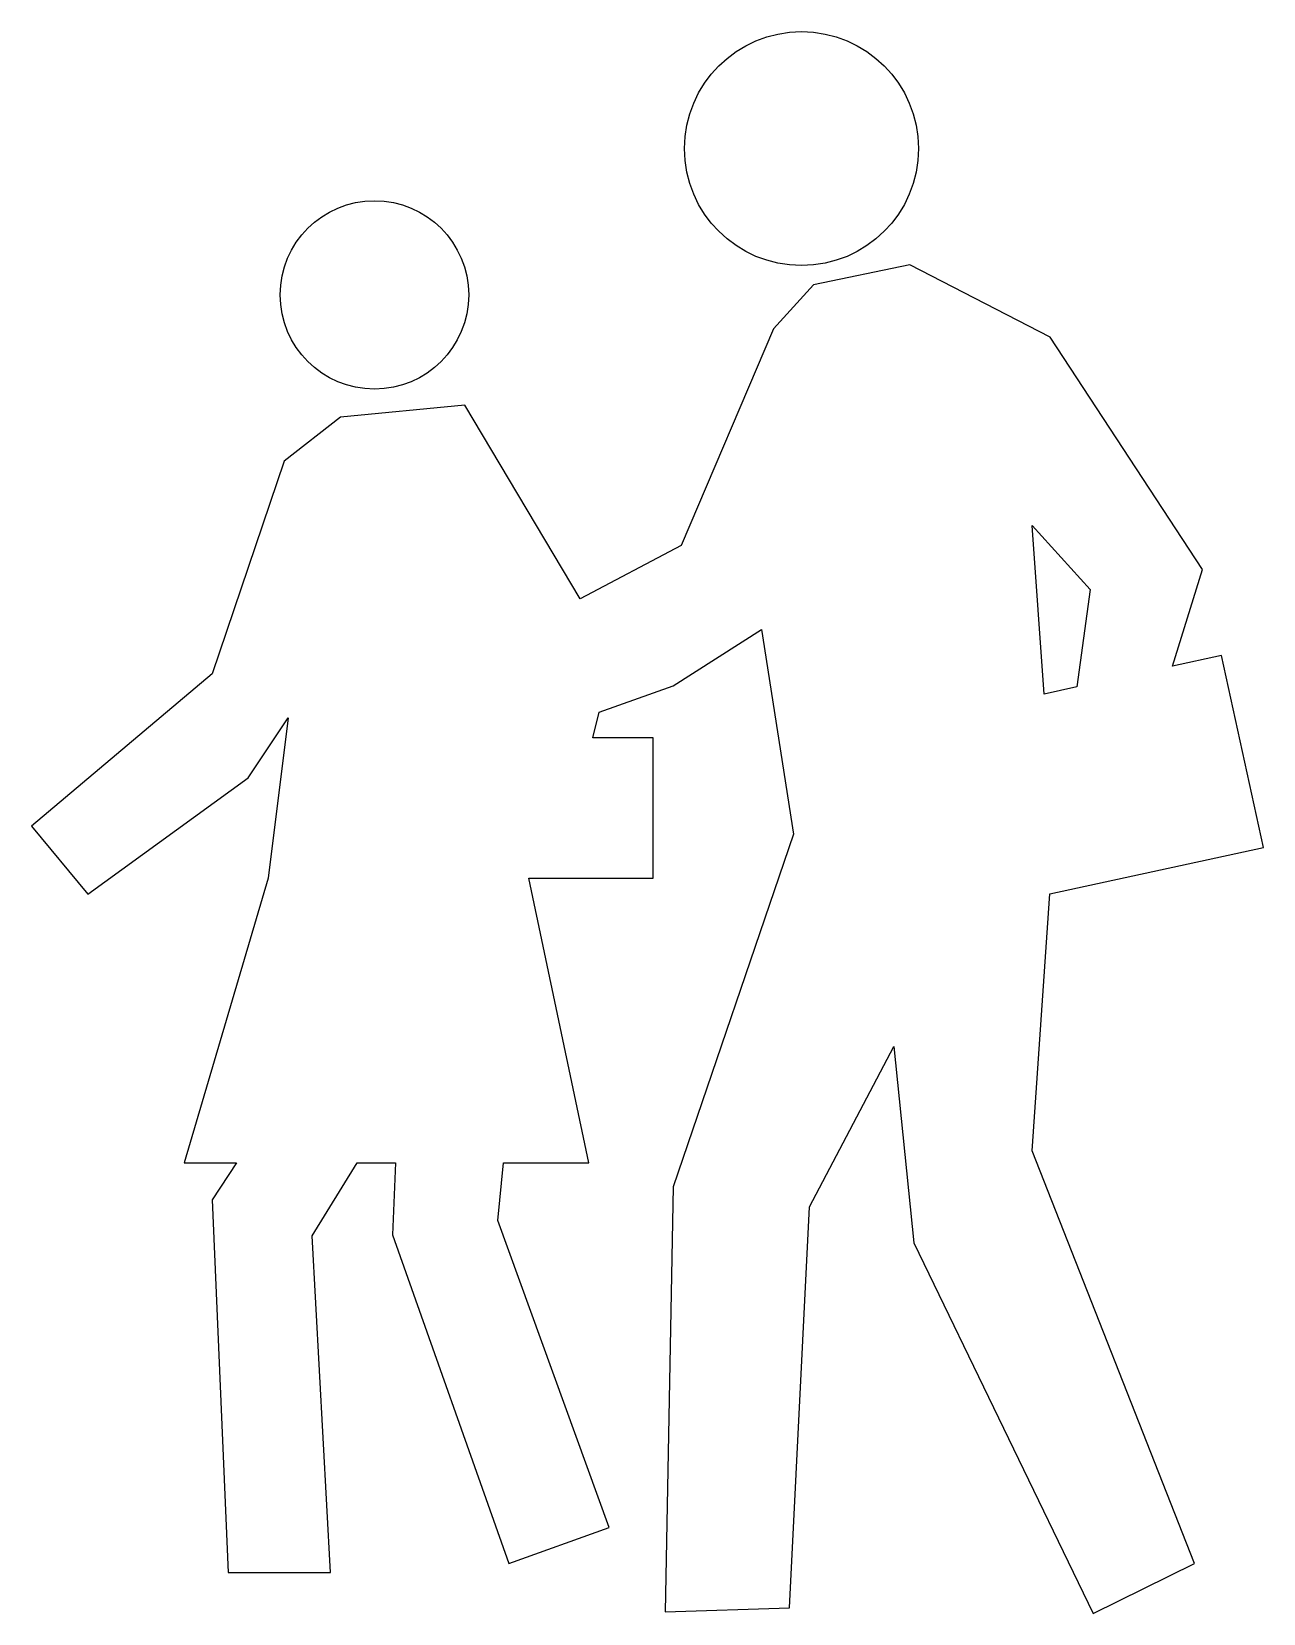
# Model space of a CAD drawing. Header units: centimetres. Extents: x -8.2 to 7.4, y -11 to 9.
import ezdxf

# ---------------------------------------------------------------- set-up
doc = ezdxf.new("R2010")
doc.units = ezdxf.units.CM
doc.header["$MEASUREMENT"] = 0
doc.layers.add('Camada 1', color=7, linetype='Continuous')

msp = doc.modelspace()

# ---------------------------------------------------------------- linework, layer by layer
at = {"layer": 'Camada 1'}
for points, knots in [([(2.99522, 7.542), (2.99522, 8.35893), (2.33294, 9.02097), (1.51623, 9.02097), (1.51623, 9.02097), (0.69949, 9.02097), (0.03702, 8.35893), (0.03702, 7.542), (0.03702, 7.542), (0.03702, 6.72518), (0.69948, 6.0629), (1.51623, 6.0629), (1.51623, 6.0629), (2.33294, 6.06287), (2.99522, 6.72515), (2.99522, 7.542)], [0, 0, 0, 0, 0.2, 0.2, 0.2, 0.2, 0.4, 0.4, 0.4, 0.4, 0.6, 0.6, 0.6, 0.6, 1, 1, 1, 1]), ([(-2.69097, 5.6919), (-2.69097, 6.34995), (-3.22416, 6.88311), (-3.88183, 6.88311), (-3.88183, 6.88311), (-4.53972, 6.88311), (-5.07314, 6.34995), (-5.07314, 5.6919), (-5.07314, 5.6919), (-5.07314, 5.03401), (-4.53971, 4.50083), (-3.88183, 4.50083), (-3.88183, 4.50083), (-3.22413, 4.50083), (-2.69097, 5.03402), (-2.69097, 5.6919)], [0, 0, 0, 0, 0.2, 0.2, 0.2, 0.2, 0.4, 0.4, 0.4, 0.4, 0.6, 0.6, 0.6, 0.6, 1, 1, 1, 1]), ([(7.35438, -1.29315), (7.35438, -1.29315), (4.6537, -1.88092), (4.6537, -1.88092), (4.6537, -1.88092), (4.6537, -1.88092), (4.42997, -5.12932), (4.42997, -5.12932), (4.42997, -5.12932), (4.42997, -5.12932), (6.48285, -10.34966), (6.48285, -10.34966), (6.48285, -10.34966), (6.48285, -10.34966), (5.20208, -10.97889), (5.20208, -10.97889), (5.20208, -10.97889), (5.20208, -10.97889), (2.93484, -6.29484), (2.93484, -6.29484), (2.93484, -6.29484), (2.93484, -6.29484), (2.68179, -3.81141), (2.68179, -3.81141), (2.68179, -3.81141), (2.68179, -3.81141), (1.61734, -5.83867), (1.61734, -5.83867), (1.61734, -5.83867), (1.61734, -5.83867), (1.36366, -10.9074), (1.36366, -10.9074), (1.36366, -10.9074), (1.36366, -10.9074), (-0.20712, -10.95796), (-0.20712, -10.95796), (-0.20712, -10.95796), (-0.20712, -10.95796), (-0.10608, -5.58552), (-0.10608, -5.58552), (-0.10608, -5.58552), (-0.10608, -5.58552), (1.41464, -1.1252), (1.41464, -1.1252), (1.41464, -1.1252), (1.41464, -1.1252), (1.00925, 1.45967), (1.00925, 1.45967), (1.00925, 1.45967), (1.00925, 1.45967), (-0.10607, 0.75014), (-0.10607, 0.75014), (-0.10607, 0.75014), (-0.10607, 0.75014), (-1.04251, 0.41584), (-1.04251, 0.41584), (-1.04251, 0.41584), (-1.04251, 0.41584), (-1.11964, 0.09128), (-1.11964, 0.09128), (-1.11964, 0.09128), (-1.11964, 0.09128), (-0.35946, 0.09128), (-0.35946, 0.09128), (-0.35946, 0.09128), (-0.35946, 0.09128), (-0.35946, -1.6828), (-0.35946, -1.6828), (-0.35946, -1.6828), (-0.35946, -1.6828), (-1.93064, -1.6828), (-1.93064, -1.6828), (-1.93064, -1.6828), (-1.93064, -1.6828), (-1.17033, -5.28127), (-1.17033, -5.28127), (-1.17033, -5.28127), (-1.17033, -5.28127), (-2.2507, -5.28127), (-2.2507, -5.28127), (-2.2507, -5.28127), (-2.2507, -5.28127), (-2.32092, -6.01131), (-2.32092, -6.01131), (-2.32092, -6.01131), (-2.32092, -6.01131), (-0.91696, -9.89351), (-0.91696, -9.89351), (-0.91696, -9.89351), (-0.91696, -9.89351), (-2.18421, -10.34968), (-2.18421, -10.34968), (-2.18421, -10.34968), (-2.18421, -10.34968), (-3.65376, -6.19353), (-3.65376, -6.19353), (-3.65376, -6.19353), (-3.65376, -6.19353), (-3.6141, -5.2813), (-3.6141, -5.2813), (-3.6141, -5.2813), (-3.6141, -5.2813), (-4.10067, -5.2813), (-4.10067, -5.2813), (-4.10067, -5.2813), (-4.10067, -5.2813), (-4.66751, -6.20647), (-4.66751, -6.20647), (-4.66751, -6.20647), (-4.66751, -6.20647), (-4.43954, -10.46391), (-4.43954, -10.46391), (-4.43954, -10.46391), (-4.43954, -10.46391), (-5.73188, -10.4639), (-5.73188, -10.4639), (-5.73188, -10.4639), (-5.73188, -10.4639), (-5.93468, -5.75022), (-5.93468, -5.75022), (-5.93468, -5.75022), (-5.93468, -5.75022), (-5.62737, -5.2813), (-5.62737, -5.2813), (-5.62737, -5.2813), (-5.62737, -5.2813), (-6.28928, -5.2813), (-6.28928, -5.2813), (-6.28928, -5.2813), (-6.28928, -5.2813), (-5.22505, -1.68283), (-5.22505, -1.68283), (-5.22505, -1.68283), (-5.22505, -1.68283), (-4.97179, 0.34451), (-4.97179, 0.34451), (-4.97179, 0.34451), (-4.97179, 0.34451), (-5.47841, -0.41559), (-5.47841, -0.41559), (-5.47841, -0.41559), (-5.47841, -0.41559), (-7.50578, -1.88532), (-7.50578, -1.88532), (-7.50578, -1.88532), (-7.50578, -1.88532), (-8.21545, -1.02386), (-8.21545, -1.02386), (-8.21545, -1.02386), (-8.21545, -1.02386), (-5.93472, 0.90212), (-5.93472, 0.90212), (-5.93472, 0.90212), (-5.93472, 0.90212), (-5.02217, 3.58857), (-5.02217, 3.58857), (-5.02217, 3.58857), (-5.02217, 3.58857), (-4.31285, 4.14597), (-4.31285, 4.14597), (-4.31285, 4.14597), (-4.31285, 4.14597), (-2.74144, 4.29818), (-2.74144, 4.29818), (-2.74144, 4.29818), (-2.74144, 4.29818), (-1.28105, 1.85057), (-1.28105, 1.85057), (-1.28105, 1.85057), (-1.28105, 1.85057), (-0.00444, 2.5242), (-0.00444, 2.5242), (-0.00444, 2.5242), (-0.00444, 2.5242), (1.16116, 5.26121), (1.16116, 5.26121), (1.16116, 5.26121), (1.16116, 5.26121), (1.66789, 5.8184), (1.66789, 5.8184), (1.66789, 5.8184), (1.66789, 5.8184), (2.88447, 6.07198), (2.88447, 6.07198), (2.88447, 6.07198), (2.88447, 6.07198), (4.65834, 5.15967), (4.65834, 5.15967), (4.65834, 5.15967), (4.65834, 5.15967), (6.58435, 2.21996), (6.58435, 2.21996), (6.58435, 2.21996), (6.58435, 2.21996), (6.20703, 0.99872), (6.20703, 0.99872), (6.20703, 0.99872), (6.20703, 0.99872), (6.82658, 1.13353), (6.82658, 1.13353), (6.82658, 1.13353), (6.82658, 1.13353), (7.35438, -1.29315), (7.35438, -1.29315)], [0, 0, 0, 0, 0.01923077, 0.01923077, 0.01923077, 0.01923077, 0.03846154, 0.03846154, 0.03846154, 0.03846154, 0.05769231, 0.05769231, 0.05769231, 0.05769231, 0.07692308, 0.07692308, 0.07692308, 0.07692308, 0.09615385, 0.09615385, 0.09615385, 0.09615385, 0.11538462, 0.11538462, 0.11538462, 0.11538462, 0.13461538, 0.13461538, 0.13461538, 0.13461538, 0.15384615, 0.15384615, 0.15384615, 0.15384615, 0.17307692, 0.17307692, 0.17307692, 0.17307692, 0.19230769, 0.19230769, 0.19230769, 0.19230769, 0.21153846, 0.21153846, 0.21153846, 0.21153846, 0.23076923, 0.23076923, 0.23076923, 0.23076923, 0.25, 0.25, 0.25, 0.25, 0.26923077, 0.26923077, 0.26923077, 0.26923077, 0.28846154, 0.28846154, 0.28846154, 0.28846154, 0.30769231, 0.30769231, 0.30769231, 0.30769231, 0.32692308, 0.32692308, 0.32692308, 0.32692308, 0.34615385, 0.34615385, 0.34615385, 0.34615385, 0.36538462, 0.36538462, 0.36538462, 0.36538462, 0.38461538, 0.38461538, 0.38461538, 0.38461538, 0.40384615, 0.40384615, 0.40384615, 0.40384615, 0.42307692, 0.42307692, 0.42307692, 0.42307692, 0.44230769, 0.44230769, 0.44230769, 0.44230769, 0.46153846, 0.46153846, 0.46153846, 0.46153846, 0.48076923, 0.48076923, 0.48076923, 0.48076923, 0.5, 0.5, 0.5, 0.5, 0.51923077, 0.51923077, 0.51923077, 0.51923077, 0.53846154, 0.53846154, 0.53846154, 0.53846154, 0.55769231, 0.55769231, 0.55769231, 0.55769231, 0.57692308, 0.57692308, 0.57692308, 0.57692308, 0.59615385, 0.59615385, 0.59615385, 0.59615385, 0.61538462, 0.61538462, 0.61538462, 0.61538462, 0.63461538, 0.63461538, 0.63461538, 0.63461538, 0.65384615, 0.65384615, 0.65384615, 0.65384615, 0.67307692, 0.67307692, 0.67307692, 0.67307692, 0.69230769, 0.69230769, 0.69230769, 0.69230769, 0.71153846, 0.71153846, 0.71153846, 0.71153846, 0.73076923, 0.73076923, 0.73076923, 0.73076923, 0.75, 0.75, 0.75, 0.75, 0.76923077, 0.76923077, 0.76923077, 0.76923077, 0.78846154, 0.78846154, 0.78846154, 0.78846154, 0.80769231, 0.80769231, 0.80769231, 0.80769231, 0.82692308, 0.82692308, 0.82692308, 0.82692308, 0.84615385, 0.84615385, 0.84615385, 0.84615385, 0.86538462, 0.86538462, 0.86538462, 0.86538462, 0.88461538, 0.88461538, 0.88461538, 0.88461538, 0.90384615, 0.90384615, 0.90384615, 0.90384615, 0.92307692, 0.92307692, 0.92307692, 0.92307692, 0.94230769, 0.94230769, 0.94230769, 0.94230769, 0.96153846, 0.96153846, 0.96153846, 0.96153846, 1, 1, 1, 1]), ([(4.43, 2.77762), (4.43, 2.77762), (4.58468, 0.64561), (4.58468, 0.64561), (4.58468, 0.64561), (4.58468, 0.64561), (4.99518, 0.73504), (4.99518, 0.73504), (4.99518, 0.73504), (4.99518, 0.73504), (5.16557, 1.96662), (5.16557, 1.96662), (5.16557, 1.96662), (5.16557, 1.96662), (4.43, 2.77762), (4.43, 2.77762)], [0, 0, 0, 0, 0.2, 0.2, 0.2, 0.2, 0.4, 0.4, 0.4, 0.4, 0.6, 0.6, 0.6, 0.6, 1, 1, 1, 1])]:
    msp.add_open_spline(points, degree=3, knots=knots, dxfattribs=at)

doc.saveas('drawing.dxf')
